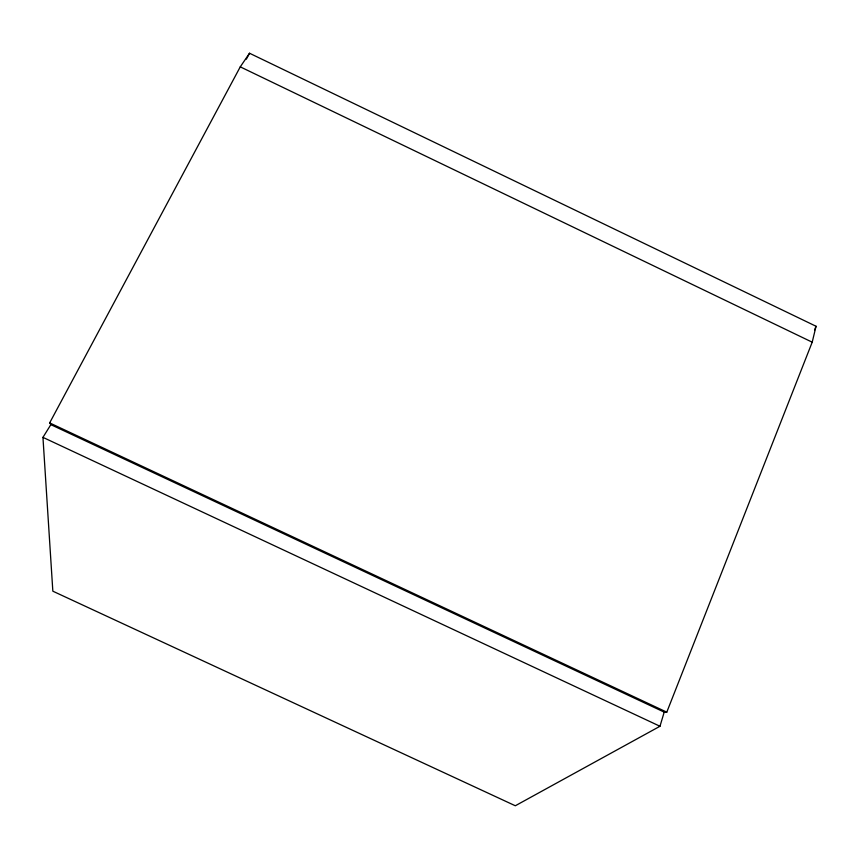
<?xml version="1.0" encoding="UTF-8"?>
<svg xmlns="http://www.w3.org/2000/svg" width="859" height="859" viewBox="0 0 859 859"><rect width="100%" height="100%" fill="white"/><g stroke="black" fill="none" stroke-linecap="round" stroke-linejoin="round"><path stroke-width="1.29" d="M812.206 342.183L816.05 326.259L249.529 53.237L240.262 66.852L49.661 422.907L50.853 424.647L664.2 712.111L666.788 712.154L812.206 342.183L240.262 66.852M50.853 424.647L42.95 437.36L52.839 591.185L515.314 805.763L659.98 726.263L664.2 712.111M814.579 329.996L816.05 326.259M246.361 59.153L249.529 53.237M49.661 422.907L666.788 712.154M42.95 437.36L659.98 726.263"/></g></svg>
